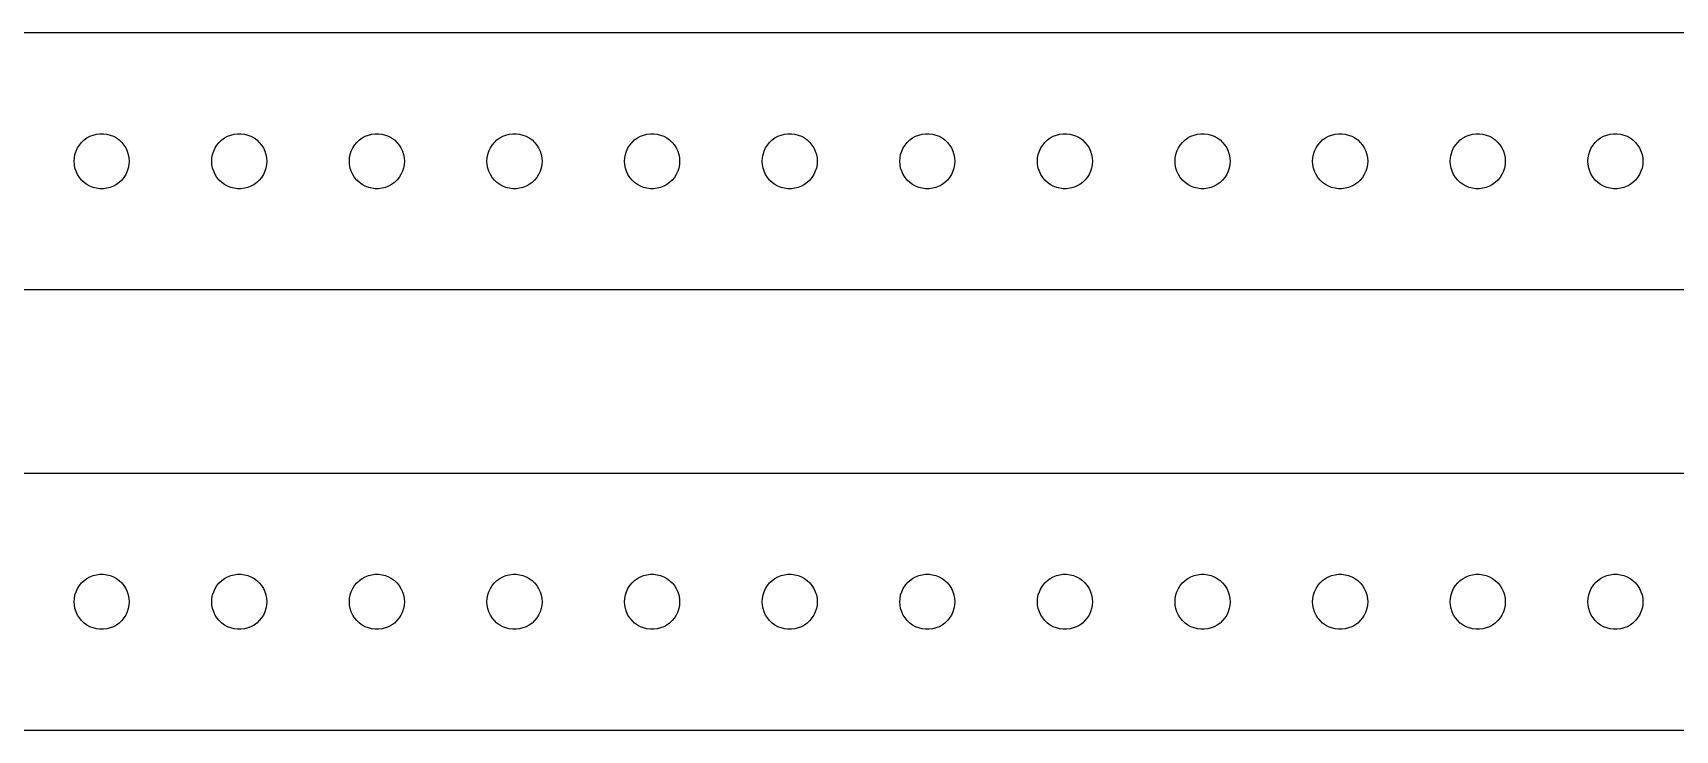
# Model space of a CAD drawing. Header units: metres. Extents: x -172 to 172, y 41 to 79.
# Drawn here: x -3.8 to 85.8, y 41 to 79 of the extents above; entities that cross this region are included whole.
import ezdxf

# ---------------------------------------------------------------- set-up
doc = ezdxf.new("R2010")
doc.units = ezdxf.units.M

msp = doc.modelspace()

# ---------------------------------------------------------------- linework, layer by layer
for p, q in [((167.314, 78.9901), (-167.314, 78.9901)), ((-0.63866, 73.3572), (-0.46352, 73.4266)), ((-0.46352, 73.4266), (-0.28107, 73.4734)), ((-0.28107, 73.4734), (-0.09418, 73.497)), ((-0.09418, 73.497), (0.09418, 73.497)), ((0.09418, 73.497), (0.28107, 73.4734)), ((0.28107, 73.4734), (0.46352, 73.4266)), ((0.46352, 73.4266), (0.63866, 73.3572)), ((6.86133, 73.3572), (7.03647, 73.4266)), ((7.03647, 73.4266), (7.21892, 73.4734)), ((7.21892, 73.4734), (7.40581, 73.497)), ((7.40581, 73.497), (7.59418, 73.497)), ((7.59418, 73.497), (7.78107, 73.4734)), ((7.78107, 73.4734), (7.96352, 73.4266)), ((7.96352, 73.4266), (8.13866, 73.3572)), ((14.3613, 73.3572), (14.5365, 73.4266)), ((14.5365, 73.4266), (14.7189, 73.4734)), ((14.7189, 73.4734), (14.9058, 73.497)), ((14.9058, 73.497), (15.0942, 73.497)), ((15.0942, 73.497), (15.2811, 73.4734)), ((15.2811, 73.4734), (15.4635, 73.4266)), ((15.4635, 73.4266), (15.6387, 73.3572)), ((21.8613, 73.3572), (22.0365, 73.4266)), ((22.0365, 73.4266), (22.2189, 73.4734)), ((22.2189, 73.4734), (22.4058, 73.497)), ((22.4058, 73.497), (22.5942, 73.497)), ((22.5942, 73.497), (22.7811, 73.4734)), ((22.7811, 73.4734), (22.9635, 73.4266)), ((22.9635, 73.4266), (23.1387, 73.3572)), ((29.3613, 73.3572), (29.5365, 73.4266)), ((29.5365, 73.4266), (29.7189, 73.4734)), ((29.7189, 73.4734), (29.9058, 73.497)), ((29.9058, 73.497), (30.0942, 73.497)), ((30.0942, 73.497), (30.2811, 73.4734)), ((30.2811, 73.4734), (30.4635, 73.4266)), ((30.4635, 73.4266), (30.6387, 73.3572)), ((36.8613, 73.3572), (37.0365, 73.4266)), ((37.0365, 73.4266), (37.2189, 73.4734)), ((37.2189, 73.4734), (37.4058, 73.497)), ((37.4058, 73.497), (37.5942, 73.497)), ((37.5942, 73.497), (37.7811, 73.4734)), ((37.7811, 73.4734), (37.9635, 73.4266)), ((37.9635, 73.4266), (38.1387, 73.3572)), ((44.3613, 73.3572), (44.5365, 73.4266)), ((44.5365, 73.4266), (44.7189, 73.4734)), ((44.7189, 73.4734), (44.9058, 73.497)), ((44.9058, 73.497), (45.0942, 73.497)), ((45.0942, 73.497), (45.2811, 73.4734)), ((45.2811, 73.4734), (45.4635, 73.4266)), ((45.4635, 73.4266), (45.6387, 73.3572)), ((51.8613, 73.3572), (52.0365, 73.4266)), ((52.0365, 73.4266), (52.2189, 73.4734)), ((52.2189, 73.4734), (52.4058, 73.497)), ((52.4058, 73.497), (52.5942, 73.497)), ((52.5942, 73.497), (52.7811, 73.4734)), ((52.7811, 73.4734), (52.9635, 73.4266)), ((52.9635, 73.4266), (53.1387, 73.3572)), ((59.3613, 73.3572), (59.5365, 73.4266)), ((59.5365, 73.4266), (59.7189, 73.4734)), ((59.7189, 73.4734), (59.9058, 73.497)), ((59.9058, 73.497), (60.0942, 73.497)), ((60.0942, 73.497), (60.2811, 73.4734)), ((60.2811, 73.4734), (60.4635, 73.4266)), ((60.4635, 73.4266), (60.6387, 73.3572)), ((66.8613, 73.3572), (67.0365, 73.4266)), ((67.0365, 73.4266), (67.2189, 73.4734)), ((67.2189, 73.4734), (67.4058, 73.497)), ((67.4058, 73.497), (67.5942, 73.497)), ((67.5942, 73.497), (67.7811, 73.4734)), ((67.7811, 73.4734), (67.9635, 73.4266)), ((67.9635, 73.4266), (68.1387, 73.3572)), ((74.3613, 73.3572), (74.5365, 73.4266)), ((74.5365, 73.4266), (74.7189, 73.4734)), ((74.7189, 73.4734), (74.9058, 73.497)), ((74.9058, 73.497), (75.0942, 73.497)), ((75.0942, 73.497), (75.2811, 73.4734)), ((75.2811, 73.4734), (75.4635, 73.4266)), ((75.4635, 73.4266), (75.6387, 73.3572)), ((81.8613, 73.3572), (82.0365, 73.4266)), ((82.0365, 73.4266), (82.2189, 73.4734)), ((82.2189, 73.4734), (82.4058, 73.497)), ((82.4058, 73.497), (82.5942, 73.497)), ((82.5942, 73.497), (82.7811, 73.4734)), ((82.7811, 73.4734), (82.9635, 73.4266)), ((82.9635, 73.4266), (83.1387, 73.3572)), ((-1.45287, 72.373), (-1.39465, 72.5522)), ((-1.39465, 72.5522), (-1.31445, 72.7226)), ((-1.31445, 72.7226), (-1.21352, 72.8817)), ((-1.21352, 72.8817), (-1.09344, 73.0268)), ((-1.09344, 73.0268), (-0.95613, 73.1558)), ((-0.95613, 73.1558), (-0.80373, 73.2665)), ((-0.80373, 73.2665), (-0.63866, 73.3572)), ((0.63866, 73.3572), (0.80373, 73.2665)), ((0.80373, 73.2665), (0.95613, 73.1558)), ((0.95613, 73.1558), (1.09344, 73.0268)), ((1.09344, 73.0268), (1.21352, 72.8817)), ((1.21352, 72.8817), (1.31445, 72.7226)), ((1.31445, 72.7226), (1.39465, 72.5522)), ((1.39465, 72.5522), (1.45287, 72.373)), ((6.04712, 72.373), (6.10533, 72.5522)), ((6.10533, 72.5522), (6.18553, 72.7226)), ((6.18553, 72.7226), (6.28647, 72.8817)), ((6.28647, 72.8817), (6.40654, 73.0268)), ((6.40654, 73.0268), (6.54385, 73.1558)), ((6.54385, 73.1558), (6.69626, 73.2665)), ((6.69626, 73.2665), (6.86133, 73.3572)), ((8.13866, 73.3572), (8.30373, 73.2665)), ((8.30373, 73.2665), (8.45613, 73.1558)), ((8.45613, 73.1558), (8.59344, 73.0268)), ((8.59344, 73.0268), (8.71352, 72.8817)), ((8.71352, 72.8817), (8.81445, 72.7226)), ((8.81445, 72.7226), (8.89465, 72.5522)), ((8.89465, 72.5522), (8.95287, 72.373)), ((13.5471, 72.373), (13.6053, 72.5522)), ((13.6053, 72.5522), (13.6855, 72.7226)), ((13.6855, 72.7226), (13.7865, 72.8817)), ((13.7865, 72.8817), (13.9065, 73.0268)), ((13.9065, 73.0268), (14.0439, 73.1558)), ((14.0439, 73.1558), (14.1963, 73.2665)), ((14.1963, 73.2665), (14.3613, 73.3572)), ((15.6387, 73.3572), (15.8037, 73.2665)), ((15.8037, 73.2665), (15.9561, 73.1558)), ((15.9561, 73.1558), (16.0934, 73.0268)), ((16.0934, 73.0268), (16.2135, 72.8817)), ((16.2135, 72.8817), (16.3145, 72.7226)), ((16.3145, 72.7226), (16.3947, 72.5522)), ((16.3947, 72.5522), (16.4529, 72.373)), ((21.0471, 72.373), (21.1053, 72.5522)), ((21.1053, 72.5522), (21.1855, 72.7226)), ((21.1855, 72.7226), (21.2865, 72.8817)), ((21.2865, 72.8817), (21.4065, 73.0268)), ((21.4065, 73.0268), (21.5439, 73.1558)), ((21.5439, 73.1558), (21.6963, 73.2665)), ((21.6963, 73.2665), (21.8613, 73.3572)), ((23.1387, 73.3572), (23.3037, 73.2665)), ((23.3037, 73.2665), (23.4561, 73.1558)), ((23.4561, 73.1558), (23.5934, 73.0268)), ((23.5934, 73.0268), (23.7135, 72.8817)), ((23.7135, 72.8817), (23.8145, 72.7226)), ((23.8145, 72.7226), (23.8947, 72.5522)), ((23.8947, 72.5522), (23.9529, 72.373)), ((28.5471, 72.373), (28.6053, 72.5522)), ((28.6053, 72.5522), (28.6855, 72.7226)), ((28.6855, 72.7226), (28.7865, 72.8817)), ((28.7865, 72.8817), (28.9065, 73.0268)), ((28.9065, 73.0268), (29.0439, 73.1558)), ((29.0439, 73.1558), (29.1963, 73.2665)), ((29.1963, 73.2665), (29.3613, 73.3572)), ((30.6387, 73.3572), (30.8037, 73.2665)), ((30.8037, 73.2665), (30.9561, 73.1558)), ((30.9561, 73.1558), (31.0934, 73.0268)), ((31.0934, 73.0268), (31.2135, 72.8817)), ((31.2135, 72.8817), (31.3145, 72.7226)), ((31.3145, 72.7226), (31.3947, 72.5522)), ((31.3947, 72.5522), (31.4529, 72.373)), ((36.0471, 72.373), (36.1053, 72.5522)), ((36.1053, 72.5522), (36.1855, 72.7226)), ((36.1855, 72.7226), (36.2865, 72.8817)), ((36.2865, 72.8817), (36.4065, 73.0268)), ((36.4065, 73.0268), (36.5439, 73.1558)), ((36.5439, 73.1558), (36.6963, 73.2665)), ((36.6963, 73.2665), (36.8613, 73.3572)), ((38.1387, 73.3572), (38.3037, 73.2665)), ((38.3037, 73.2665), (38.4561, 73.1558)), ((38.4561, 73.1558), (38.5934, 73.0268)), ((38.5934, 73.0268), (38.7135, 72.8817)), ((38.7135, 72.8817), (38.8145, 72.7226)), ((38.8145, 72.7226), (38.8947, 72.5522)), ((38.8947, 72.5522), (38.9529, 72.373)), ((43.5471, 72.373), (43.6053, 72.5522)), ((43.6053, 72.5522), (43.6855, 72.7226)), ((43.6855, 72.7226), (43.7865, 72.8817)), ((43.7865, 72.8817), (43.9065, 73.0268)), ((43.9065, 73.0268), (44.0439, 73.1558)), ((44.0439, 73.1558), (44.1963, 73.2665)), ((44.1963, 73.2665), (44.3613, 73.3572)), ((45.6387, 73.3572), (45.8037, 73.2665)), ((45.8037, 73.2665), (45.9561, 73.1558)), ((45.9561, 73.1558), (46.0934, 73.0268)), ((46.0934, 73.0268), (46.2135, 72.8817)), ((46.2135, 72.8817), (46.3145, 72.7226)), ((46.3145, 72.7226), (46.3947, 72.5522)), ((46.3947, 72.5522), (46.4529, 72.373)), ((51.0471, 72.373), (51.1053, 72.5522)), ((51.1053, 72.5522), (51.1855, 72.7226)), ((51.1855, 72.7226), (51.2865, 72.8817)), ((51.2865, 72.8817), (51.4065, 73.0268)), ((51.4065, 73.0268), (51.5439, 73.1558)), ((51.5439, 73.1558), (51.6963, 73.2665)), ((51.6963, 73.2665), (51.8613, 73.3572)), ((53.1387, 73.3572), (53.3037, 73.2665)), ((53.3037, 73.2665), (53.4561, 73.1558)), ((53.4561, 73.1558), (53.5934, 73.0268)), ((53.5934, 73.0268), (53.7135, 72.8817)), ((53.7135, 72.8817), (53.8145, 72.7226)), ((53.8145, 72.7226), (53.8947, 72.5522)), ((53.8947, 72.5522), (53.9529, 72.373)), ((58.5471, 72.373), (58.6053, 72.5522)), ((58.6053, 72.5522), (58.6855, 72.7226)), ((58.6855, 72.7226), (58.7865, 72.8817)), ((58.7865, 72.8817), (58.9065, 73.0268)), ((58.9065, 73.0268), (59.0439, 73.1558)), ((59.0439, 73.1558), (59.1963, 73.2665)), ((59.1963, 73.2665), (59.3613, 73.3572)), ((60.6387, 73.3572), (60.8037, 73.2665)), ((60.8037, 73.2665), (60.9561, 73.1558)), ((60.9561, 73.1558), (61.0934, 73.0268)), ((61.0934, 73.0268), (61.2135, 72.8817)), ((61.2135, 72.8817), (61.3145, 72.7226)), ((61.3145, 72.7226), (61.3947, 72.5522)), ((61.3947, 72.5522), (61.4529, 72.373)), ((66.0471, 72.373), (66.1053, 72.5522)), ((66.1053, 72.5522), (66.1855, 72.7226)), ((66.1855, 72.7226), (66.2865, 72.8817)), ((66.2865, 72.8817), (66.4065, 73.0268)), ((66.4065, 73.0268), (66.5439, 73.1558)), ((66.5439, 73.1558), (66.6963, 73.2665)), ((66.6963, 73.2665), (66.8613, 73.3572)), ((68.1387, 73.3572), (68.3037, 73.2665)), ((68.3037, 73.2665), (68.4561, 73.1558)), ((68.4561, 73.1558), (68.5934, 73.0268)), ((68.5934, 73.0268), (68.7135, 72.8817)), ((68.7135, 72.8817), (68.8145, 72.7226)), ((68.8145, 72.7226), (68.8947, 72.5522)), ((68.8947, 72.5522), (68.9529, 72.373)), ((73.5471, 72.373), (73.6053, 72.5522)), ((73.6053, 72.5522), (73.6855, 72.7226)), ((73.6855, 72.7226), (73.7865, 72.8817)), ((73.7865, 72.8817), (73.9065, 73.0268)), ((73.9065, 73.0268), (74.0439, 73.1558)), ((74.0439, 73.1558), (74.1963, 73.2665)), ((74.1963, 73.2665), (74.3613, 73.3572)), ((75.6387, 73.3572), (75.8037, 73.2665)), ((75.8037, 73.2665), (75.9561, 73.1558)), ((75.9561, 73.1558), (76.0934, 73.0268)), ((76.0934, 73.0268), (76.2135, 72.8817)), ((76.2135, 72.8817), (76.3145, 72.7226)), ((76.3145, 72.7226), (76.3947, 72.5522)), ((76.3947, 72.5522), (76.4529, 72.373)), ((81.0471, 72.373), (81.1053, 72.5522)), ((81.1053, 72.5522), (81.1855, 72.7226)), ((81.1855, 72.7226), (81.2865, 72.8817)), ((81.2865, 72.8817), (81.4065, 73.0268)), ((81.4065, 73.0268), (81.5439, 73.1558)), ((81.5439, 73.1558), (81.6963, 73.2665)), ((81.6963, 73.2665), (81.8613, 73.3572)), ((83.1387, 73.3572), (83.3037, 73.2665)), ((83.3037, 73.2665), (83.4561, 73.1558)), ((83.4561, 73.1558), (83.5934, 73.0268)), ((83.5934, 73.0268), (83.7135, 72.8817)), ((83.7135, 72.8817), (83.8145, 72.7226)), ((83.8145, 72.7226), (83.8947, 72.5522)), ((83.8947, 72.5522), (83.9529, 72.373)), ((-1.5, 72), (-1.48816, 72.188)), ((-1.48816, 71.812), (-1.5, 72)), ((-1.48816, 72.188), (-1.45287, 72.373)), ((-1.45287, 71.627), (-1.48816, 71.812)), ((-1.39465, 71.4478), (-1.45287, 71.627)), ((1.45287, 71.627), (1.39465, 71.4478)), ((1.45287, 72.373), (1.48816, 72.188)), ((1.48816, 71.812), (1.45287, 71.627)), ((1.48816, 72.188), (1.5, 72)), ((1.5, 72), (1.48816, 71.812)), ((6, 72), (6.01183, 72.188)), ((6.01183, 71.812), (6, 72)), ((6.01183, 72.188), (6.04712, 72.373)), ((6.04712, 71.627), (6.01183, 71.812)), ((6.10533, 71.4478), (6.04712, 71.627)), ((8.95287, 71.627), (8.89465, 71.4478)), ((8.95287, 72.373), (8.98816, 72.188)), ((8.98816, 71.812), (8.95287, 71.627)), ((8.98816, 72.188), (9, 72)), ((9, 72), (8.98816, 71.812)), ((13.5, 72), (13.5118, 72.188)), ((13.5118, 71.812), (13.5, 72)), ((13.5118, 72.188), (13.5471, 72.373)), ((13.5471, 71.627), (13.5118, 71.812)), ((13.6053, 71.4478), (13.5471, 71.627)), ((16.4529, 71.627), (16.3947, 71.4478)), ((16.4529, 72.373), (16.4882, 72.188)), ((16.4882, 71.812), (16.4529, 71.627)), ((16.4882, 72.188), (16.5, 72)), ((16.5, 72), (16.4882, 71.812)), ((21, 72), (21.0118, 72.188)), ((21.0118, 71.812), (21, 72)), ((21.0118, 72.188), (21.0471, 72.373)), ((21.0471, 71.627), (21.0118, 71.812)), ((21.1053, 71.4478), (21.0471, 71.627)), ((23.9529, 71.627), (23.8947, 71.4478)), ((23.9529, 72.373), (23.9882, 72.188)), ((23.9882, 71.812), (23.9529, 71.627)), ((23.9882, 72.188), (24, 72)), ((24, 72), (23.9882, 71.812)), ((28.5, 72), (28.5118, 72.188)), ((28.5118, 71.812), (28.5, 72)), ((28.5118, 72.188), (28.5471, 72.373)), ((28.5471, 71.627), (28.5118, 71.812)), ((28.6053, 71.4478), (28.5471, 71.627)), ((31.4529, 71.627), (31.3947, 71.4478)), ((31.4529, 72.373), (31.4882, 72.188)), ((31.4882, 71.812), (31.4529, 71.627)), ((31.4882, 72.188), (31.5, 72)), ((31.5, 72), (31.4882, 71.812)), ((36, 72), (36.0118, 72.188)), ((36.0118, 71.812), (36, 72)), ((36.0118, 72.188), (36.0471, 72.373)), ((36.0471, 71.627), (36.0118, 71.812)), ((36.1053, 71.4478), (36.0471, 71.627)), ((38.9529, 71.627), (38.8947, 71.4478)), ((38.9529, 72.373), (38.9882, 72.188)), ((38.9882, 71.812), (38.9529, 71.627)), ((38.9882, 72.188), (39, 72)), ((39, 72), (38.9882, 71.812)), ((43.5, 72), (43.5118, 72.188)), ((43.5118, 71.812), (43.5, 72)), ((43.5118, 72.188), (43.5471, 72.373)), ((43.5471, 71.627), (43.5118, 71.812)), ((43.6053, 71.4478), (43.5471, 71.627)), ((46.4529, 71.627), (46.3947, 71.4478)), ((46.4529, 72.373), (46.4882, 72.188)), ((46.4882, 71.812), (46.4529, 71.627)), ((46.4882, 72.188), (46.5, 72)), ((46.5, 72), (46.4882, 71.812)), ((51, 72), (51.0118, 72.188)), ((51.0118, 71.812), (51, 72)), ((51.0118, 72.188), (51.0471, 72.373)), ((51.0471, 71.627), (51.0118, 71.812)), ((51.1053, 71.4478), (51.0471, 71.627)), ((53.9529, 71.627), (53.8947, 71.4478)), ((53.9529, 72.373), (53.9882, 72.188)), ((53.9882, 71.812), (53.9529, 71.627)), ((53.9882, 72.188), (54, 72)), ((54, 72), (53.9882, 71.812)), ((58.5, 72), (58.5118, 72.188)), ((58.5118, 71.812), (58.5, 72)), ((58.5118, 72.188), (58.5471, 72.373)), ((58.5471, 71.627), (58.5118, 71.812)), ((58.6053, 71.4478), (58.5471, 71.627)), ((61.4529, 71.627), (61.3947, 71.4478)), ((61.4529, 72.373), (61.4882, 72.188)), ((61.4882, 71.812), (61.4529, 71.627)), ((61.4882, 72.188), (61.5, 72)), ((61.5, 72), (61.4882, 71.812)), ((66, 72), (66.0118, 72.188)), ((66.0118, 71.812), (66, 72)), ((66.0118, 72.188), (66.0471, 72.373)), ((66.0471, 71.627), (66.0118, 71.812)), ((66.1053, 71.4478), (66.0471, 71.627)), ((68.9529, 71.627), (68.8947, 71.4478)), ((68.9529, 72.373), (68.9882, 72.188)), ((68.9882, 71.812), (68.9529, 71.627)), ((68.9882, 72.188), (69, 72)), ((69, 72), (68.9882, 71.812)), ((73.5, 72), (73.5118, 72.188)), ((73.5118, 71.812), (73.5, 72)), ((73.5118, 72.188), (73.5471, 72.373)), ((73.5471, 71.627), (73.5118, 71.812)), ((73.6053, 71.4478), (73.5471, 71.627)), ((76.4529, 71.627), (76.3947, 71.4478)), ((76.4529, 72.373), (76.4882, 72.188)), ((76.4882, 71.812), (76.4529, 71.627)), ((76.4882, 72.188), (76.5, 72)), ((76.5, 72), (76.4882, 71.812)), ((81, 72), (81.0118, 72.188)), ((81.0118, 71.812), (81, 72)), ((81.0118, 72.188), (81.0471, 72.373)), ((81.0471, 71.627), (81.0118, 71.812)), ((81.1053, 71.4478), (81.0471, 71.627)), ((83.9529, 71.627), (83.8947, 71.4478)), ((83.9529, 72.373), (83.9882, 72.188)), ((83.9882, 71.812), (83.9529, 71.627)), ((83.9882, 72.188), (84, 72)), ((84, 72), (83.9882, 71.812)), ((-1.31445, 71.2774), (-1.39465, 71.4478)), ((-1.21352, 71.1183), (-1.31445, 71.2774)), ((-1.09344, 70.9732), (-1.21352, 71.1183)), ((-0.95613, 70.8442), (-1.09344, 70.9732)), ((-0.80373, 70.7335), (-0.95613, 70.8442)), ((-0.63866, 70.6428), (-0.80373, 70.7335)), ((0.80373, 70.7335), (0.63866, 70.6428)), ((0.95613, 70.8442), (0.80373, 70.7335)), ((1.09344, 70.9732), (0.95613, 70.8442)), ((1.21352, 71.1183), (1.09344, 70.9732)), ((1.31445, 71.2774), (1.21352, 71.1183)), ((1.39465, 71.4478), (1.31445, 71.2774)), ((6.18553, 71.2774), (6.10533, 71.4478)), ((6.28647, 71.1183), (6.18553, 71.2774)), ((6.40654, 70.9732), (6.28647, 71.1183)), ((6.54385, 70.8442), (6.40654, 70.9732)), ((6.69626, 70.7335), (6.54385, 70.8442)), ((6.86133, 70.6428), (6.69626, 70.7335)), ((8.30373, 70.7335), (8.13866, 70.6428)), ((8.45613, 70.8442), (8.30373, 70.7335)), ((8.59344, 70.9732), (8.45613, 70.8442)), ((8.71352, 71.1183), (8.59344, 70.9732)), ((8.81445, 71.2774), (8.71352, 71.1183)), ((8.89465, 71.4478), (8.81445, 71.2774)), ((13.6855, 71.2774), (13.6053, 71.4478)), ((13.7865, 71.1183), (13.6855, 71.2774)), ((13.9065, 70.9732), (13.7865, 71.1183)), ((14.0439, 70.8442), (13.9065, 70.9732)), ((14.1963, 70.7335), (14.0439, 70.8442)), ((14.3613, 70.6428), (14.1963, 70.7335)), ((15.8037, 70.7335), (15.6387, 70.6428)), ((15.9561, 70.8442), (15.8037, 70.7335)), ((16.0934, 70.9732), (15.9561, 70.8442)), ((16.2135, 71.1183), (16.0934, 70.9732)), ((16.3145, 71.2774), (16.2135, 71.1183)), ((16.3947, 71.4478), (16.3145, 71.2774)), ((21.1855, 71.2774), (21.1053, 71.4478)), ((21.2865, 71.1183), (21.1855, 71.2774)), ((21.4065, 70.9732), (21.2865, 71.1183)), ((21.5439, 70.8442), (21.4065, 70.9732)), ((21.6963, 70.7335), (21.5439, 70.8442)), ((21.8613, 70.6428), (21.6963, 70.7335)), ((23.3037, 70.7335), (23.1387, 70.6428)), ((23.4561, 70.8442), (23.3037, 70.7335)), ((23.5934, 70.9732), (23.4561, 70.8442)), ((23.7135, 71.1183), (23.5934, 70.9732)), ((23.8145, 71.2774), (23.7135, 71.1183)), ((23.8947, 71.4478), (23.8145, 71.2774)), ((28.6855, 71.2774), (28.6053, 71.4478)), ((28.7865, 71.1183), (28.6855, 71.2774)), ((28.9065, 70.9732), (28.7865, 71.1183)), ((29.0439, 70.8442), (28.9065, 70.9732)), ((29.1963, 70.7335), (29.0439, 70.8442)), ((29.3613, 70.6428), (29.1963, 70.7335)), ((30.8037, 70.7335), (30.6387, 70.6428)), ((30.9561, 70.8442), (30.8037, 70.7335)), ((31.0934, 70.9732), (30.9561, 70.8442)), ((31.2135, 71.1183), (31.0934, 70.9732)), ((31.3145, 71.2774), (31.2135, 71.1183)), ((31.3947, 71.4478), (31.3145, 71.2774)), ((36.1855, 71.2774), (36.1053, 71.4478)), ((36.2865, 71.1183), (36.1855, 71.2774)), ((36.4065, 70.9732), (36.2865, 71.1183)), ((36.5439, 70.8442), (36.4065, 70.9732)), ((36.6963, 70.7335), (36.5439, 70.8442)), ((36.8613, 70.6428), (36.6963, 70.7335)), ((38.3037, 70.7335), (38.1387, 70.6428)), ((38.4561, 70.8442), (38.3037, 70.7335)), ((38.5934, 70.9732), (38.4561, 70.8442)), ((38.7135, 71.1183), (38.5934, 70.9732)), ((38.8145, 71.2774), (38.7135, 71.1183)), ((38.8947, 71.4478), (38.8145, 71.2774)), ((43.6855, 71.2774), (43.6053, 71.4478)), ((43.7865, 71.1183), (43.6855, 71.2774)), ((43.9065, 70.9732), (43.7865, 71.1183)), ((44.0439, 70.8442), (43.9065, 70.9732)), ((44.1963, 70.7335), (44.0439, 70.8442)), ((44.3613, 70.6428), (44.1963, 70.7335)), ((45.8037, 70.7335), (45.6387, 70.6428)), ((45.9561, 70.8442), (45.8037, 70.7335)), ((46.0934, 70.9732), (45.9561, 70.8442)), ((46.2135, 71.1183), (46.0934, 70.9732)), ((46.3145, 71.2774), (46.2135, 71.1183)), ((46.3947, 71.4478), (46.3145, 71.2774)), ((51.1855, 71.2774), (51.1053, 71.4478)), ((51.2865, 71.1183), (51.1855, 71.2774)), ((51.4065, 70.9732), (51.2865, 71.1183)), ((51.5439, 70.8442), (51.4065, 70.9732)), ((51.6963, 70.7335), (51.5439, 70.8442)), ((51.8613, 70.6428), (51.6963, 70.7335)), ((53.3037, 70.7335), (53.1387, 70.6428)), ((53.4561, 70.8442), (53.3037, 70.7335)), ((53.5934, 70.9732), (53.4561, 70.8442)), ((53.7135, 71.1183), (53.5934, 70.9732)), ((53.8145, 71.2774), (53.7135, 71.1183)), ((53.8947, 71.4478), (53.8145, 71.2774)), ((58.6855, 71.2774), (58.6053, 71.4478)), ((58.7865, 71.1183), (58.6855, 71.2774)), ((58.9065, 70.9732), (58.7865, 71.1183)), ((59.0439, 70.8442), (58.9065, 70.9732)), ((59.1963, 70.7335), (59.0439, 70.8442)), ((59.3613, 70.6428), (59.1963, 70.7335)), ((60.8037, 70.7335), (60.6387, 70.6428)), ((60.9561, 70.8442), (60.8037, 70.7335)), ((61.0934, 70.9732), (60.9561, 70.8442)), ((61.2135, 71.1183), (61.0934, 70.9732)), ((61.3145, 71.2774), (61.2135, 71.1183)), ((61.3947, 71.4478), (61.3145, 71.2774)), ((66.1855, 71.2774), (66.1053, 71.4478)), ((66.2865, 71.1183), (66.1855, 71.2774)), ((66.4065, 70.9732), (66.2865, 71.1183)), ((66.5439, 70.8442), (66.4065, 70.9732)), ((66.6963, 70.7335), (66.5439, 70.8442)), ((66.8613, 70.6428), (66.6963, 70.7335)), ((68.3037, 70.7335), (68.1387, 70.6428)), ((68.4561, 70.8442), (68.3037, 70.7335)), ((68.5934, 70.9732), (68.4561, 70.8442)), ((68.7135, 71.1183), (68.5934, 70.9732)), ((68.8145, 71.2774), (68.7135, 71.1183)), ((68.8947, 71.4478), (68.8145, 71.2774)), ((73.6855, 71.2774), (73.6053, 71.4478)), ((73.7865, 71.1183), (73.6855, 71.2774)), ((73.9065, 70.9732), (73.7865, 71.1183)), ((74.0439, 70.8442), (73.9065, 70.9732)), ((74.1963, 70.7335), (74.0439, 70.8442)), ((74.3613, 70.6428), (74.1963, 70.7335)), ((75.8037, 70.7335), (75.6387, 70.6428)), ((75.9561, 70.8442), (75.8037, 70.7335)), ((76.0934, 70.9732), (75.9561, 70.8442)), ((76.2135, 71.1183), (76.0934, 70.9732)), ((76.3145, 71.2774), (76.2135, 71.1183)), ((76.3947, 71.4478), (76.3145, 71.2774)), ((81.1855, 71.2774), (81.1053, 71.4478)), ((81.2865, 71.1183), (81.1855, 71.2774)), ((81.4065, 70.9732), (81.2865, 71.1183)), ((81.5439, 70.8442), (81.4065, 70.9732)), ((81.6963, 70.7335), (81.5439, 70.8442)), ((81.8613, 70.6428), (81.6963, 70.7335)), ((83.3037, 70.7335), (83.1387, 70.6428)), ((83.4561, 70.8442), (83.3037, 70.7335)), ((83.5934, 70.9732), (83.4561, 70.8442)), ((83.7135, 71.1183), (83.5934, 70.9732)), ((83.8145, 71.2774), (83.7135, 71.1183)), ((83.8947, 71.4478), (83.8145, 71.2774)), ((-0.46352, 70.5734), (-0.63866, 70.6428)), ((-0.28107, 70.5266), (-0.46352, 70.5734)), ((-0.09418, 70.503), (-0.28107, 70.5266)), ((0.09418, 70.503), (-0.09418, 70.503)), ((0.28107, 70.5266), (0.09418, 70.503)), ((0.46352, 70.5734), (0.28107, 70.5266)), ((0.63866, 70.6428), (0.46352, 70.5734)), ((7.03647, 70.5734), (6.86133, 70.6428)), ((7.21892, 70.5266), (7.03647, 70.5734)), ((7.40581, 70.503), (7.21892, 70.5266)), ((7.59418, 70.503), (7.40581, 70.503)), ((7.78107, 70.5266), (7.59418, 70.503)), ((7.96352, 70.5734), (7.78107, 70.5266)), ((8.13866, 70.6428), (7.96352, 70.5734)), ((14.5365, 70.5734), (14.3613, 70.6428)), ((14.7189, 70.5266), (14.5365, 70.5734)), ((14.9058, 70.503), (14.7189, 70.5266)), ((15.0942, 70.503), (14.9058, 70.503)), ((15.2811, 70.5266), (15.0942, 70.503)), ((15.4635, 70.5734), (15.2811, 70.5266)), ((15.6387, 70.6428), (15.4635, 70.5734)), ((22.0365, 70.5734), (21.8613, 70.6428)), ((22.2189, 70.5266), (22.0365, 70.5734)), ((22.4058, 70.503), (22.2189, 70.5266)), ((22.5942, 70.503), (22.4058, 70.503)), ((22.7811, 70.5266), (22.5942, 70.503)), ((22.9635, 70.5734), (22.7811, 70.5266)), ((23.1387, 70.6428), (22.9635, 70.5734)), ((29.5365, 70.5734), (29.3613, 70.6428)), ((29.7189, 70.5266), (29.5365, 70.5734)), ((29.9058, 70.503), (29.7189, 70.5266)), ((30.0942, 70.503), (29.9058, 70.503)), ((30.2811, 70.5266), (30.0942, 70.503)), ((30.4635, 70.5734), (30.2811, 70.5266)), ((30.6387, 70.6428), (30.4635, 70.5734)), ((37.0365, 70.5734), (36.8613, 70.6428)), ((37.2189, 70.5266), (37.0365, 70.5734)), ((37.4058, 70.503), (37.2189, 70.5266)), ((37.5942, 70.503), (37.4058, 70.503)), ((37.7811, 70.5266), (37.5942, 70.503)), ((37.9635, 70.5734), (37.7811, 70.5266)), ((38.1387, 70.6428), (37.9635, 70.5734)), ((44.5365, 70.5734), (44.3613, 70.6428)), ((44.7189, 70.5266), (44.5365, 70.5734)), ((44.9058, 70.503), (44.7189, 70.5266)), ((45.0942, 70.503), (44.9058, 70.503)), ((45.2811, 70.5266), (45.0942, 70.503)), ((45.4635, 70.5734), (45.2811, 70.5266)), ((45.6387, 70.6428), (45.4635, 70.5734)), ((52.0365, 70.5734), (51.8613, 70.6428)), ((52.2189, 70.5266), (52.0365, 70.5734)), ((52.4058, 70.503), (52.2189, 70.5266)), ((52.5942, 70.503), (52.4058, 70.503)), ((52.7811, 70.5266), (52.5942, 70.503)), ((52.9635, 70.5734), (52.7811, 70.5266)), ((53.1387, 70.6428), (52.9635, 70.5734)), ((59.5365, 70.5734), (59.3613, 70.6428)), ((59.7189, 70.5266), (59.5365, 70.5734)), ((59.9058, 70.503), (59.7189, 70.5266)), ((60.0942, 70.503), (59.9058, 70.503)), ((60.2811, 70.5266), (60.0942, 70.503)), ((60.4635, 70.5734), (60.2811, 70.5266)), ((60.6387, 70.6428), (60.4635, 70.5734)), ((67.0365, 70.5734), (66.8613, 70.6428)), ((67.2189, 70.5266), (67.0365, 70.5734)), ((67.4058, 70.503), (67.2189, 70.5266)), ((67.5942, 70.503), (67.4058, 70.503)), ((67.7811, 70.5266), (67.5942, 70.503)), ((67.9635, 70.5734), (67.7811, 70.5266)), ((68.1387, 70.6428), (67.9635, 70.5734)), ((74.5365, 70.5734), (74.3613, 70.6428)), ((74.7189, 70.5266), (74.5365, 70.5734)), ((74.9058, 70.503), (74.7189, 70.5266)), ((75.0942, 70.503), (74.9058, 70.503)), ((75.2811, 70.5266), (75.0942, 70.503)), ((75.4635, 70.5734), (75.2811, 70.5266)), ((75.6387, 70.6428), (75.4635, 70.5734)), ((82.0365, 70.5734), (81.8613, 70.6428)), ((82.2189, 70.5266), (82.0365, 70.5734)), ((82.4058, 70.503), (82.2189, 70.5266)), ((82.5942, 70.503), (82.4058, 70.503)), ((82.7811, 70.5266), (82.5942, 70.503)), ((82.9635, 70.5734), (82.7811, 70.5266)), ((83.1387, 70.6428), (82.9635, 70.5734)), ((-167.314, 65.0099), (167.314, 65.0099)), ((167.314, 54.9901), (-167.314, 54.9901)), ((-0.95613, 49.1558), (-0.80373, 49.2665)), ((-0.80373, 49.2665), (-0.63866, 49.3572)), ((-0.63866, 49.3572), (-0.46352, 49.4266)), ((-0.46352, 49.4266), (-0.28107, 49.4734)), ((-0.28107, 49.4734), (-0.09418, 49.497)), ((-0.09418, 49.497), (0.09418, 49.497)), ((0.09418, 49.497), (0.28107, 49.4734)), ((0.28107, 49.4734), (0.46352, 49.4266)), ((0.46352, 49.4266), (0.63866, 49.3572)), ((0.63866, 49.3572), (0.80373, 49.2665)), ((0.80373, 49.2665), (0.95613, 49.1558)), ((6.54385, 49.1558), (6.69626, 49.2665)), ((6.69626, 49.2665), (6.86133, 49.3572)), ((6.86133, 49.3572), (7.03647, 49.4266)), ((7.03647, 49.4266), (7.21892, 49.4734)), ((7.21892, 49.4734), (7.40581, 49.497)), ((7.40581, 49.497), (7.59418, 49.497)), ((7.59418, 49.497), (7.78107, 49.4734)), ((7.78107, 49.4734), (7.96352, 49.4266)), ((7.96352, 49.4266), (8.13866, 49.3572)), ((8.13866, 49.3572), (8.30373, 49.2665)), ((8.30373, 49.2665), (8.45613, 49.1558)), ((14.0439, 49.1558), (14.1963, 49.2665)), ((14.1963, 49.2665), (14.3613, 49.3572)), ((14.3613, 49.3572), (14.5365, 49.4266)), ((14.5365, 49.4266), (14.7189, 49.4734)), ((14.7189, 49.4734), (14.9058, 49.497)), ((14.9058, 49.497), (15.0942, 49.497)), ((15.0942, 49.497), (15.2811, 49.4734)), ((15.2811, 49.4734), (15.4635, 49.4266)), ((15.4635, 49.4266), (15.6387, 49.3572)), ((15.6387, 49.3572), (15.8037, 49.2665)), ((15.8037, 49.2665), (15.9561, 49.1558)), ((21.5439, 49.1558), (21.6963, 49.2665)), ((21.6963, 49.2665), (21.8613, 49.3572)), ((21.8613, 49.3572), (22.0365, 49.4266)), ((22.0365, 49.4266), (22.2189, 49.4734)), ((22.2189, 49.4734), (22.4058, 49.497)), ((22.4058, 49.497), (22.5942, 49.497)), ((22.5942, 49.497), (22.7811, 49.4734)), ((22.7811, 49.4734), (22.9635, 49.4266)), ((22.9635, 49.4266), (23.1387, 49.3572)), ((23.1387, 49.3572), (23.3037, 49.2665)), ((23.3037, 49.2665), (23.4561, 49.1558)), ((29.0439, 49.1558), (29.1963, 49.2665)), ((29.1963, 49.2665), (29.3613, 49.3572)), ((29.3613, 49.3572), (29.5365, 49.4266)), ((29.5365, 49.4266), (29.7189, 49.4734)), ((29.7189, 49.4734), (29.9058, 49.497)), ((29.9058, 49.497), (30.0942, 49.497)), ((30.0942, 49.497), (30.2811, 49.4734)), ((30.2811, 49.4734), (30.4635, 49.4266)), ((30.4635, 49.4266), (30.6387, 49.3572)), ((30.6387, 49.3572), (30.8037, 49.2665)), ((30.8037, 49.2665), (30.9561, 49.1558)), ((36.5439, 49.1558), (36.6963, 49.2665)), ((36.6963, 49.2665), (36.8613, 49.3572)), ((36.8613, 49.3572), (37.0365, 49.4266)), ((37.0365, 49.4266), (37.2189, 49.4734)), ((37.2189, 49.4734), (37.4058, 49.497)), ((37.4058, 49.497), (37.5942, 49.497)), ((37.5942, 49.497), (37.7811, 49.4734)), ((37.7811, 49.4734), (37.9635, 49.4266)), ((37.9635, 49.4266), (38.1387, 49.3572)), ((38.1387, 49.3572), (38.3037, 49.2665)), ((38.3037, 49.2665), (38.4561, 49.1558)), ((44.0439, 49.1558), (44.1963, 49.2665)), ((44.1963, 49.2665), (44.3613, 49.3572)), ((44.3613, 49.3572), (44.5365, 49.4266)), ((44.5365, 49.4266), (44.7189, 49.4734)), ((44.7189, 49.4734), (44.9058, 49.497)), ((44.9058, 49.497), (45.0942, 49.497)), ((45.0942, 49.497), (45.2811, 49.4734)), ((45.2811, 49.4734), (45.4635, 49.4266)), ((45.4635, 49.4266), (45.6387, 49.3572)), ((45.6387, 49.3572), (45.8037, 49.2665)), ((45.8037, 49.2665), (45.9561, 49.1558)), ((51.5439, 49.1558), (51.6963, 49.2665)), ((51.6963, 49.2665), (51.8613, 49.3572)), ((51.8613, 49.3572), (52.0365, 49.4266)), ((52.0365, 49.4266), (52.2189, 49.4734)), ((52.2189, 49.4734), (52.4058, 49.497)), ((52.4058, 49.497), (52.5942, 49.497)), ((52.5942, 49.497), (52.7811, 49.4734)), ((52.7811, 49.4734), (52.9635, 49.4266)), ((52.9635, 49.4266), (53.1387, 49.3572)), ((53.1387, 49.3572), (53.3037, 49.2665)), ((53.3037, 49.2665), (53.4561, 49.1558)), ((59.0439, 49.1558), (59.1963, 49.2665)), ((59.1963, 49.2665), (59.3613, 49.3572)), ((59.3613, 49.3572), (59.5365, 49.4266)), ((59.5365, 49.4266), (59.7189, 49.4734)), ((59.7189, 49.4734), (59.9058, 49.497)), ((59.9058, 49.497), (60.0942, 49.497)), ((60.0942, 49.497), (60.2811, 49.4734)), ((60.2811, 49.4734), (60.4635, 49.4266)), ((60.4635, 49.4266), (60.6387, 49.3572)), ((60.6387, 49.3572), (60.8037, 49.2665)), ((60.8037, 49.2665), (60.9561, 49.1558)), ((66.5439, 49.1558), (66.6963, 49.2665)), ((66.6963, 49.2665), (66.8613, 49.3572)), ((66.8613, 49.3572), (67.0365, 49.4266)), ((67.0365, 49.4266), (67.2189, 49.4734)), ((67.2189, 49.4734), (67.4058, 49.497)), ((67.4058, 49.497), (67.5942, 49.497)), ((67.5942, 49.497), (67.7811, 49.4734)), ((67.7811, 49.4734), (67.9635, 49.4266)), ((67.9635, 49.4266), (68.1387, 49.3572)), ((68.1387, 49.3572), (68.3037, 49.2665)), ((68.3037, 49.2665), (68.4561, 49.1558)), ((74.0439, 49.1558), (74.1963, 49.2665)), ((74.1963, 49.2665), (74.3613, 49.3572)), ((74.3613, 49.3572), (74.5365, 49.4266)), ((74.5365, 49.4266), (74.7189, 49.4734)), ((74.7189, 49.4734), (74.9058, 49.497)), ((74.9058, 49.497), (75.0942, 49.497)), ((75.0942, 49.497), (75.2811, 49.4734)), ((75.2811, 49.4734), (75.4635, 49.4266)), ((75.4635, 49.4266), (75.6387, 49.3572)), ((75.6387, 49.3572), (75.8037, 49.2665)), ((75.8037, 49.2665), (75.9561, 49.1558)), ((81.5439, 49.1558), (81.6963, 49.2665)), ((81.6963, 49.2665), (81.8613, 49.3572)), ((81.8613, 49.3572), (82.0365, 49.4266)), ((82.0365, 49.4266), (82.2189, 49.4734)), ((82.2189, 49.4734), (82.4058, 49.497)), ((82.4058, 49.497), (82.5942, 49.497)), ((82.5942, 49.497), (82.7811, 49.4734)), ((82.7811, 49.4734), (82.9635, 49.4266)), ((82.9635, 49.4266), (83.1387, 49.3572)), ((83.1387, 49.3572), (83.3037, 49.2665)), ((83.3037, 49.2665), (83.4561, 49.1558)), ((-1.48816, 48.188), (-1.45287, 48.373)), ((-1.45287, 48.373), (-1.39465, 48.5522)), ((-1.39465, 48.5522), (-1.31445, 48.7226)), ((-1.31445, 48.7226), (-1.21352, 48.8817)), ((-1.21352, 48.8817), (-1.09344, 49.0268)), ((-1.09344, 49.0268), (-0.95613, 49.1558)), ((0.95613, 49.1558), (1.09344, 49.0268)), ((1.09344, 49.0268), (1.21352, 48.8817)), ((1.21352, 48.8817), (1.31445, 48.7226)), ((1.31445, 48.7226), (1.39465, 48.5522)), ((1.39465, 48.5522), (1.45287, 48.373)), ((1.45287, 48.373), (1.48816, 48.188)), ((6.01183, 48.188), (6.04712, 48.373)), ((6.04712, 48.373), (6.10533, 48.5522)), ((6.10533, 48.5522), (6.18553, 48.7226)), ((6.18553, 48.7226), (6.28647, 48.8817)), ((6.28647, 48.8817), (6.40654, 49.0268)), ((6.40654, 49.0268), (6.54385, 49.1558)), ((8.45613, 49.1558), (8.59344, 49.0268)), ((8.59344, 49.0268), (8.71352, 48.8817)), ((8.71352, 48.8817), (8.81445, 48.7226)), ((8.81445, 48.7226), (8.89465, 48.5522)), ((8.89465, 48.5522), (8.95287, 48.373)), ((8.95287, 48.373), (8.98816, 48.188)), ((13.5118, 48.188), (13.5471, 48.373)), ((13.5471, 48.373), (13.6053, 48.5522)), ((13.6053, 48.5522), (13.6855, 48.7226)), ((13.6855, 48.7226), (13.7865, 48.8817)), ((13.7865, 48.8817), (13.9065, 49.0268)), ((13.9065, 49.0268), (14.0439, 49.1558)), ((15.9561, 49.1558), (16.0934, 49.0268)), ((16.0934, 49.0268), (16.2135, 48.8817)), ((16.2135, 48.8817), (16.3145, 48.7226)), ((16.3145, 48.7226), (16.3947, 48.5522)), ((16.3947, 48.5522), (16.4529, 48.373)), ((16.4529, 48.373), (16.4882, 48.188)), ((21.0118, 48.188), (21.0471, 48.373)), ((21.0471, 48.373), (21.1053, 48.5522)), ((21.1053, 48.5522), (21.1855, 48.7226)), ((21.1855, 48.7226), (21.2865, 48.8817)), ((21.2865, 48.8817), (21.4065, 49.0268)), ((21.4065, 49.0268), (21.5439, 49.1558)), ((23.4561, 49.1558), (23.5934, 49.0268)), ((23.5934, 49.0268), (23.7135, 48.8817)), ((23.7135, 48.8817), (23.8145, 48.7226)), ((23.8145, 48.7226), (23.8947, 48.5522)), ((23.8947, 48.5522), (23.9529, 48.373)), ((23.9529, 48.373), (23.9882, 48.188)), ((28.5118, 48.188), (28.5471, 48.373)), ((28.5471, 48.373), (28.6053, 48.5522)), ((28.6053, 48.5522), (28.6855, 48.7226)), ((28.6855, 48.7226), (28.7865, 48.8817)), ((28.7865, 48.8817), (28.9065, 49.0268)), ((28.9065, 49.0268), (29.0439, 49.1558)), ((30.9561, 49.1558), (31.0934, 49.0268)), ((31.0934, 49.0268), (31.2135, 48.8817)), ((31.2135, 48.8817), (31.3145, 48.7226)), ((31.3145, 48.7226), (31.3947, 48.5522)), ((31.3947, 48.5522), (31.4529, 48.373)), ((31.4529, 48.373), (31.4882, 48.188)), ((36.0118, 48.188), (36.0471, 48.373)), ((36.0471, 48.373), (36.1053, 48.5522)), ((36.1053, 48.5522), (36.1855, 48.7226)), ((36.1855, 48.7226), (36.2865, 48.8817)), ((36.2865, 48.8817), (36.4065, 49.0268)), ((36.4065, 49.0268), (36.5439, 49.1558)), ((38.4561, 49.1558), (38.5934, 49.0268)), ((38.5934, 49.0268), (38.7135, 48.8817)), ((38.7135, 48.8817), (38.8145, 48.7226)), ((38.8145, 48.7226), (38.8947, 48.5522)), ((38.8947, 48.5522), (38.9529, 48.373)), ((38.9529, 48.373), (38.9882, 48.188)), ((43.5118, 48.188), (43.5471, 48.373)), ((43.5471, 48.373), (43.6053, 48.5522)), ((43.6053, 48.5522), (43.6855, 48.7226)), ((43.6855, 48.7226), (43.7865, 48.8817)), ((43.7865, 48.8817), (43.9065, 49.0268)), ((43.9065, 49.0268), (44.0439, 49.1558)), ((45.9561, 49.1558), (46.0934, 49.0268)), ((46.0934, 49.0268), (46.2135, 48.8817)), ((46.2135, 48.8817), (46.3145, 48.7226)), ((46.3145, 48.7226), (46.3947, 48.5522)), ((46.3947, 48.5522), (46.4529, 48.373)), ((46.4529, 48.373), (46.4882, 48.188)), ((51.0118, 48.188), (51.0471, 48.373)), ((51.0471, 48.373), (51.1053, 48.5522)), ((51.1053, 48.5522), (51.1855, 48.7226)), ((51.1855, 48.7226), (51.2865, 48.8817)), ((51.2865, 48.8817), (51.4065, 49.0268)), ((51.4065, 49.0268), (51.5439, 49.1558)), ((53.4561, 49.1558), (53.5934, 49.0268)), ((53.5934, 49.0268), (53.7135, 48.8817)), ((53.7135, 48.8817), (53.8145, 48.7226)), ((53.8145, 48.7226), (53.8947, 48.5522)), ((53.8947, 48.5522), (53.9529, 48.373)), ((53.9529, 48.373), (53.9882, 48.188)), ((58.5118, 48.188), (58.5471, 48.373)), ((58.5471, 48.373), (58.6053, 48.5522)), ((58.6053, 48.5522), (58.6855, 48.7226)), ((58.6855, 48.7226), (58.7865, 48.8817)), ((58.7865, 48.8817), (58.9065, 49.0268)), ((58.9065, 49.0268), (59.0439, 49.1558)), ((60.9561, 49.1558), (61.0934, 49.0268)), ((61.0934, 49.0268), (61.2135, 48.8817)), ((61.2135, 48.8817), (61.3145, 48.7226)), ((61.3145, 48.7226), (61.3947, 48.5522)), ((61.3947, 48.5522), (61.4529, 48.373)), ((61.4529, 48.373), (61.4882, 48.188)), ((66.0118, 48.188), (66.0471, 48.373)), ((66.0471, 48.373), (66.1053, 48.5522)), ((66.1053, 48.5522), (66.1855, 48.7226)), ((66.1855, 48.7226), (66.2865, 48.8817)), ((66.2865, 48.8817), (66.4065, 49.0268)), ((66.4065, 49.0268), (66.5439, 49.1558)), ((68.4561, 49.1558), (68.5934, 49.0268)), ((68.5934, 49.0268), (68.7135, 48.8817)), ((68.7135, 48.8817), (68.8145, 48.7226)), ((68.8145, 48.7226), (68.8947, 48.5522)), ((68.8947, 48.5522), (68.9529, 48.373)), ((68.9529, 48.373), (68.9882, 48.188)), ((73.5118, 48.188), (73.5471, 48.373)), ((73.5471, 48.373), (73.6053, 48.5522)), ((73.6053, 48.5522), (73.6855, 48.7226)), ((73.6855, 48.7226), (73.7865, 48.8817)), ((73.7865, 48.8817), (73.9065, 49.0268)), ((73.9065, 49.0268), (74.0439, 49.1558)), ((75.9561, 49.1558), (76.0934, 49.0268)), ((76.0934, 49.0268), (76.2135, 48.8817)), ((76.2135, 48.8817), (76.3145, 48.7226)), ((76.3145, 48.7226), (76.3947, 48.5522)), ((76.3947, 48.5522), (76.4529, 48.373)), ((76.4529, 48.373), (76.4882, 48.188)), ((81.0118, 48.188), (81.0471, 48.373)), ((81.0471, 48.373), (81.1053, 48.5522)), ((81.1053, 48.5522), (81.1855, 48.7226)), ((81.1855, 48.7226), (81.2865, 48.8817)), ((81.2865, 48.8817), (81.4065, 49.0268)), ((81.4065, 49.0268), (81.5439, 49.1558)), ((83.4561, 49.1558), (83.5934, 49.0268)), ((83.5934, 49.0268), (83.7135, 48.8817)), ((83.7135, 48.8817), (83.8145, 48.7226)), ((83.8145, 48.7226), (83.8947, 48.5522)), ((83.8947, 48.5522), (83.9529, 48.373)), ((83.9529, 48.373), (83.9882, 48.188)), ((-1.5, 48), (-1.48816, 48.188)), ((-1.48816, 47.812), (-1.5, 48)), ((-1.45287, 47.627), (-1.48816, 47.812)), ((-1.39465, 47.4478), (-1.45287, 47.627)), ((-1.31445, 47.2774), (-1.39465, 47.4478)), ((1.39465, 47.4478), (1.31445, 47.2774)), ((1.45287, 47.627), (1.39465, 47.4478)), ((1.48816, 47.812), (1.45287, 47.627)), ((1.48816, 48.188), (1.5, 48)), ((1.5, 48), (1.48816, 47.812)), ((6, 48), (6.01183, 48.188)), ((6.01183, 47.812), (6, 48)), ((6.04712, 47.627), (6.01183, 47.812)), ((6.10533, 47.4478), (6.04712, 47.627)), ((6.18553, 47.2774), (6.10533, 47.4478)), ((8.89465, 47.4478), (8.81445, 47.2774)), ((8.95287, 47.627), (8.89465, 47.4478)), ((8.98816, 47.812), (8.95287, 47.627)), ((8.98816, 48.188), (9, 48)), ((9, 48), (8.98816, 47.812)), ((13.5, 48), (13.5118, 48.188)), ((13.5118, 47.812), (13.5, 48)), ((13.5471, 47.627), (13.5118, 47.812)), ((13.6053, 47.4478), (13.5471, 47.627)), ((13.6855, 47.2774), (13.6053, 47.4478)), ((16.3947, 47.4478), (16.3145, 47.2774)), ((16.4529, 47.627), (16.3947, 47.4478)), ((16.4882, 47.812), (16.4529, 47.627)), ((16.4882, 48.188), (16.5, 48)), ((16.5, 48), (16.4882, 47.812)), ((21, 48), (21.0118, 48.188)), ((21.0118, 47.812), (21, 48)), ((21.0471, 47.627), (21.0118, 47.812)), ((21.1053, 47.4478), (21.0471, 47.627)), ((21.1855, 47.2774), (21.1053, 47.4478)), ((23.8947, 47.4478), (23.8145, 47.2774)), ((23.9529, 47.627), (23.8947, 47.4478)), ((23.9882, 47.812), (23.9529, 47.627)), ((23.9882, 48.188), (24, 48)), ((24, 48), (23.9882, 47.812)), ((28.5, 48), (28.5118, 48.188)), ((28.5118, 47.812), (28.5, 48)), ((28.5471, 47.627), (28.5118, 47.812)), ((28.6053, 47.4478), (28.5471, 47.627)), ((28.6855, 47.2774), (28.6053, 47.4478)), ((31.3947, 47.4478), (31.3145, 47.2774)), ((31.4529, 47.627), (31.3947, 47.4478)), ((31.4882, 47.812), (31.4529, 47.627)), ((31.4882, 48.188), (31.5, 48)), ((31.5, 48), (31.4882, 47.812)), ((36, 48), (36.0118, 48.188)), ((36.0118, 47.812), (36, 48)), ((36.0471, 47.627), (36.0118, 47.812)), ((36.1053, 47.4478), (36.0471, 47.627)), ((36.1855, 47.2774), (36.1053, 47.4478)), ((38.8947, 47.4478), (38.8145, 47.2774)), ((38.9529, 47.627), (38.8947, 47.4478)), ((38.9882, 47.812), (38.9529, 47.627)), ((38.9882, 48.188), (39, 48)), ((39, 48), (38.9882, 47.812)), ((43.5, 48), (43.5118, 48.188)), ((43.5118, 47.812), (43.5, 48)), ((43.5471, 47.627), (43.5118, 47.812)), ((43.6053, 47.4478), (43.5471, 47.627)), ((43.6855, 47.2774), (43.6053, 47.4478)), ((46.3947, 47.4478), (46.3145, 47.2774)), ((46.4529, 47.627), (46.3947, 47.4478)), ((46.4882, 47.812), (46.4529, 47.627)), ((46.4882, 48.188), (46.5, 48)), ((46.5, 48), (46.4882, 47.812)), ((51, 48), (51.0118, 48.188)), ((51.0118, 47.812), (51, 48)), ((51.0471, 47.627), (51.0118, 47.812)), ((51.1053, 47.4478), (51.0471, 47.627)), ((51.1855, 47.2774), (51.1053, 47.4478)), ((53.8947, 47.4478), (53.8145, 47.2774)), ((53.9529, 47.627), (53.8947, 47.4478)), ((53.9882, 47.812), (53.9529, 47.627)), ((53.9882, 48.188), (54, 48)), ((54, 48), (53.9882, 47.812)), ((58.5, 48), (58.5118, 48.188)), ((58.5118, 47.812), (58.5, 48)), ((58.5471, 47.627), (58.5118, 47.812)), ((58.6053, 47.4478), (58.5471, 47.627)), ((58.6855, 47.2774), (58.6053, 47.4478)), ((61.3947, 47.4478), (61.3145, 47.2774)), ((61.4529, 47.627), (61.3947, 47.4478)), ((61.4882, 47.812), (61.4529, 47.627)), ((61.4882, 48.188), (61.5, 48)), ((61.5, 48), (61.4882, 47.812)), ((66, 48), (66.0118, 48.188)), ((66.0118, 47.812), (66, 48)), ((66.0471, 47.627), (66.0118, 47.812)), ((66.1053, 47.4478), (66.0471, 47.627)), ((66.1855, 47.2774), (66.1053, 47.4478)), ((68.8947, 47.4478), (68.8145, 47.2774)), ((68.9529, 47.627), (68.8947, 47.4478)), ((68.9882, 47.812), (68.9529, 47.627)), ((68.9882, 48.188), (69, 48)), ((69, 48), (68.9882, 47.812)), ((73.5, 48), (73.5118, 48.188)), ((73.5118, 47.812), (73.5, 48)), ((73.5471, 47.627), (73.5118, 47.812)), ((73.6053, 47.4478), (73.5471, 47.627)), ((73.6855, 47.2774), (73.6053, 47.4478)), ((76.3947, 47.4478), (76.3145, 47.2774)), ((76.4529, 47.627), (76.3947, 47.4478)), ((76.4882, 47.812), (76.4529, 47.627)), ((76.4882, 48.188), (76.5, 48)), ((76.5, 48), (76.4882, 47.812)), ((81, 48), (81.0118, 48.188)), ((81.0118, 47.812), (81, 48)), ((81.0471, 47.627), (81.0118, 47.812)), ((81.1053, 47.4478), (81.0471, 47.627)), ((81.1855, 47.2774), (81.1053, 47.4478)), ((83.8947, 47.4478), (83.8145, 47.2774)), ((83.9529, 47.627), (83.8947, 47.4478)), ((83.9882, 47.812), (83.9529, 47.627)), ((83.9882, 48.188), (84, 48)), ((84, 48), (83.9882, 47.812)), ((-1.21352, 47.1183), (-1.31445, 47.2774)), ((-1.09344, 46.9732), (-1.21352, 47.1183)), ((-0.95613, 46.8442), (-1.09344, 46.9732)), ((-0.80373, 46.7335), (-0.95613, 46.8442)), ((-0.63866, 46.6428), (-0.80373, 46.7335)), ((-0.46352, 46.5734), (-0.63866, 46.6428)), ((-0.28107, 46.5266), (-0.46352, 46.5734)), ((0.46352, 46.5734), (0.28107, 46.5266)), ((0.63866, 46.6428), (0.46352, 46.5734)), ((0.80373, 46.7335), (0.63866, 46.6428)), ((0.95613, 46.8442), (0.80373, 46.7335)), ((1.09344, 46.9732), (0.95613, 46.8442)), ((1.21352, 47.1183), (1.09344, 46.9732)), ((1.31445, 47.2774), (1.21352, 47.1183)), ((6.28647, 47.1183), (6.18553, 47.2774)), ((6.40654, 46.9732), (6.28647, 47.1183)), ((6.54385, 46.8442), (6.40654, 46.9732)), ((6.69626, 46.7335), (6.54385, 46.8442)), ((6.86133, 46.6428), (6.69626, 46.7335)), ((7.03647, 46.5734), (6.86133, 46.6428)), ((7.21892, 46.5266), (7.03647, 46.5734)), ((7.96352, 46.5734), (7.78107, 46.5266)), ((8.13866, 46.6428), (7.96352, 46.5734)), ((8.30373, 46.7335), (8.13866, 46.6428)), ((8.45613, 46.8442), (8.30373, 46.7335)), ((8.59344, 46.9732), (8.45613, 46.8442)), ((8.71352, 47.1183), (8.59344, 46.9732)), ((8.81445, 47.2774), (8.71352, 47.1183)), ((13.7865, 47.1183), (13.6855, 47.2774)), ((13.9065, 46.9732), (13.7865, 47.1183)), ((14.0439, 46.8442), (13.9065, 46.9732)), ((14.1963, 46.7335), (14.0439, 46.8442)), ((14.3613, 46.6428), (14.1963, 46.7335)), ((14.5365, 46.5734), (14.3613, 46.6428)), ((14.7189, 46.5266), (14.5365, 46.5734)), ((15.4635, 46.5734), (15.2811, 46.5266)), ((15.6387, 46.6428), (15.4635, 46.5734)), ((15.8037, 46.7335), (15.6387, 46.6428)), ((15.9561, 46.8442), (15.8037, 46.7335)), ((16.0934, 46.9732), (15.9561, 46.8442)), ((16.2135, 47.1183), (16.0934, 46.9732)), ((16.3145, 47.2774), (16.2135, 47.1183)), ((21.2865, 47.1183), (21.1855, 47.2774)), ((21.4065, 46.9732), (21.2865, 47.1183)), ((21.5439, 46.8442), (21.4065, 46.9732)), ((21.6963, 46.7335), (21.5439, 46.8442)), ((21.8613, 46.6428), (21.6963, 46.7335)), ((22.0365, 46.5734), (21.8613, 46.6428)), ((22.2189, 46.5266), (22.0365, 46.5734)), ((22.9635, 46.5734), (22.7811, 46.5266)), ((23.1387, 46.6428), (22.9635, 46.5734)), ((23.3037, 46.7335), (23.1387, 46.6428)), ((23.4561, 46.8442), (23.3037, 46.7335)), ((23.5934, 46.9732), (23.4561, 46.8442)), ((23.7135, 47.1183), (23.5934, 46.9732)), ((23.8145, 47.2774), (23.7135, 47.1183)), ((28.7865, 47.1183), (28.6855, 47.2774)), ((28.9065, 46.9732), (28.7865, 47.1183)), ((29.0439, 46.8442), (28.9065, 46.9732)), ((29.1963, 46.7335), (29.0439, 46.8442)), ((29.3613, 46.6428), (29.1963, 46.7335)), ((29.5365, 46.5734), (29.3613, 46.6428)), ((29.7189, 46.5266), (29.5365, 46.5734)), ((30.4635, 46.5734), (30.2811, 46.5266)), ((30.6387, 46.6428), (30.4635, 46.5734)), ((30.8037, 46.7335), (30.6387, 46.6428)), ((30.9561, 46.8442), (30.8037, 46.7335)), ((31.0934, 46.9732), (30.9561, 46.8442)), ((31.2135, 47.1183), (31.0934, 46.9732)), ((31.3145, 47.2774), (31.2135, 47.1183)), ((36.2865, 47.1183), (36.1855, 47.2774)), ((36.4065, 46.9732), (36.2865, 47.1183)), ((36.5439, 46.8442), (36.4065, 46.9732)), ((36.6963, 46.7335), (36.5439, 46.8442)), ((36.8613, 46.6428), (36.6963, 46.7335)), ((37.0365, 46.5734), (36.8613, 46.6428)), ((37.2189, 46.5266), (37.0365, 46.5734)), ((37.9635, 46.5734), (37.7811, 46.5266)), ((38.1387, 46.6428), (37.9635, 46.5734)), ((38.3037, 46.7335), (38.1387, 46.6428)), ((38.4561, 46.8442), (38.3037, 46.7335)), ((38.5934, 46.9732), (38.4561, 46.8442)), ((38.7135, 47.1183), (38.5934, 46.9732)), ((38.8145, 47.2774), (38.7135, 47.1183)), ((43.7865, 47.1183), (43.6855, 47.2774)), ((43.9065, 46.9732), (43.7865, 47.1183)), ((44.0439, 46.8442), (43.9065, 46.9732)), ((44.1963, 46.7335), (44.0439, 46.8442)), ((44.3613, 46.6428), (44.1963, 46.7335)), ((44.5365, 46.5734), (44.3613, 46.6428)), ((44.7189, 46.5266), (44.5365, 46.5734)), ((45.4635, 46.5734), (45.2811, 46.5266)), ((45.6387, 46.6428), (45.4635, 46.5734)), ((45.8037, 46.7335), (45.6387, 46.6428)), ((45.9561, 46.8442), (45.8037, 46.7335)), ((46.0934, 46.9732), (45.9561, 46.8442)), ((46.2135, 47.1183), (46.0934, 46.9732)), ((46.3145, 47.2774), (46.2135, 47.1183)), ((51.2865, 47.1183), (51.1855, 47.2774)), ((51.4065, 46.9732), (51.2865, 47.1183)), ((51.5439, 46.8442), (51.4065, 46.9732)), ((51.6963, 46.7335), (51.5439, 46.8442)), ((51.8613, 46.6428), (51.6963, 46.7335)), ((52.0365, 46.5734), (51.8613, 46.6428)), ((52.2189, 46.5266), (52.0365, 46.5734)), ((52.9635, 46.5734), (52.7811, 46.5266)), ((53.1387, 46.6428), (52.9635, 46.5734)), ((53.3037, 46.7335), (53.1387, 46.6428)), ((53.4561, 46.8442), (53.3037, 46.7335)), ((53.5934, 46.9732), (53.4561, 46.8442)), ((53.7135, 47.1183), (53.5934, 46.9732)), ((53.8145, 47.2774), (53.7135, 47.1183)), ((58.7865, 47.1183), (58.6855, 47.2774)), ((58.9065, 46.9732), (58.7865, 47.1183)), ((59.0439, 46.8442), (58.9065, 46.9732)), ((59.1963, 46.7335), (59.0439, 46.8442)), ((59.3613, 46.6428), (59.1963, 46.7335)), ((59.5365, 46.5734), (59.3613, 46.6428)), ((59.7189, 46.5266), (59.5365, 46.5734)), ((60.4635, 46.5734), (60.2811, 46.5266)), ((60.6387, 46.6428), (60.4635, 46.5734)), ((60.8037, 46.7335), (60.6387, 46.6428)), ((60.9561, 46.8442), (60.8037, 46.7335)), ((61.0934, 46.9732), (60.9561, 46.8442)), ((61.2135, 47.1183), (61.0934, 46.9732)), ((61.3145, 47.2774), (61.2135, 47.1183)), ((66.2865, 47.1183), (66.1855, 47.2774)), ((66.4065, 46.9732), (66.2865, 47.1183)), ((66.5439, 46.8442), (66.4065, 46.9732)), ((66.6963, 46.7335), (66.5439, 46.8442)), ((66.8613, 46.6428), (66.6963, 46.7335)), ((67.0365, 46.5734), (66.8613, 46.6428)), ((67.2189, 46.5266), (67.0365, 46.5734)), ((67.9635, 46.5734), (67.7811, 46.5266)), ((68.1387, 46.6428), (67.9635, 46.5734)), ((68.3037, 46.7335), (68.1387, 46.6428)), ((68.4561, 46.8442), (68.3037, 46.7335)), ((68.5934, 46.9732), (68.4561, 46.8442)), ((68.7135, 47.1183), (68.5934, 46.9732)), ((68.8145, 47.2774), (68.7135, 47.1183)), ((73.7865, 47.1183), (73.6855, 47.2774)), ((73.9065, 46.9732), (73.7865, 47.1183)), ((74.0439, 46.8442), (73.9065, 46.9732)), ((74.1963, 46.7335), (74.0439, 46.8442)), ((74.3613, 46.6428), (74.1963, 46.7335)), ((74.5365, 46.5734), (74.3613, 46.6428)), ((74.7189, 46.5266), (74.5365, 46.5734)), ((75.4635, 46.5734), (75.2811, 46.5266)), ((75.6387, 46.6428), (75.4635, 46.5734)), ((75.8037, 46.7335), (75.6387, 46.6428)), ((75.9561, 46.8442), (75.8037, 46.7335)), ((76.0934, 46.9732), (75.9561, 46.8442)), ((76.2135, 47.1183), (76.0934, 46.9732)), ((76.3145, 47.2774), (76.2135, 47.1183)), ((81.2865, 47.1183), (81.1855, 47.2774)), ((81.4065, 46.9732), (81.2865, 47.1183)), ((81.5439, 46.8442), (81.4065, 46.9732)), ((81.6963, 46.7335), (81.5439, 46.8442)), ((81.8613, 46.6428), (81.6963, 46.7335)), ((82.0365, 46.5734), (81.8613, 46.6428)), ((82.2189, 46.5266), (82.0365, 46.5734)), ((82.9635, 46.5734), (82.7811, 46.5266)), ((83.1387, 46.6428), (82.9635, 46.5734)), ((83.3037, 46.7335), (83.1387, 46.6428)), ((83.4561, 46.8442), (83.3037, 46.7335)), ((83.5934, 46.9732), (83.4561, 46.8442)), ((83.7135, 47.1183), (83.5934, 46.9732)), ((83.8145, 47.2774), (83.7135, 47.1183)), ((-0.09418, 46.503), (-0.28107, 46.5266)), ((0.09418, 46.503), (-0.09418, 46.503)), ((0.28107, 46.5266), (0.09418, 46.503)), ((7.40581, 46.503), (7.21892, 46.5266)), ((7.59418, 46.503), (7.40581, 46.503)), ((7.78107, 46.5266), (7.59418, 46.503)), ((14.9058, 46.503), (14.7189, 46.5266)), ((15.0942, 46.503), (14.9058, 46.503)), ((15.2811, 46.5266), (15.0942, 46.503)), ((22.4058, 46.503), (22.2189, 46.5266)), ((22.5942, 46.503), (22.4058, 46.503)), ((22.7811, 46.5266), (22.5942, 46.503)), ((29.9058, 46.503), (29.7189, 46.5266)), ((30.0942, 46.503), (29.9058, 46.503)), ((30.2811, 46.5266), (30.0942, 46.503)), ((37.4058, 46.503), (37.2189, 46.5266)), ((37.5942, 46.503), (37.4058, 46.503)), ((37.7811, 46.5266), (37.5942, 46.503)), ((44.9058, 46.503), (44.7189, 46.5266)), ((45.0942, 46.503), (44.9058, 46.503)), ((45.2811, 46.5266), (45.0942, 46.503)), ((52.4058, 46.503), (52.2189, 46.5266)), ((52.5942, 46.503), (52.4058, 46.503)), ((52.7811, 46.5266), (52.5942, 46.503)), ((59.9058, 46.503), (59.7189, 46.5266)), ((60.0942, 46.503), (59.9058, 46.503)), ((60.2811, 46.5266), (60.0942, 46.503)), ((67.4058, 46.503), (67.2189, 46.5266)), ((67.5942, 46.503), (67.4058, 46.503)), ((67.7811, 46.5266), (67.5942, 46.503)), ((74.9058, 46.503), (74.7189, 46.5266)), ((75.0942, 46.503), (74.9058, 46.503)), ((75.2811, 46.5266), (75.0942, 46.503)), ((82.4058, 46.503), (82.2189, 46.5266)), ((82.5942, 46.503), (82.4058, 46.503)), ((82.7811, 46.5266), (82.5942, 46.503)), ((-167.314, 41.0099), (167.314, 41.0099))]:
    msp.add_line(p, q)

doc.saveas('drawing.dxf')
